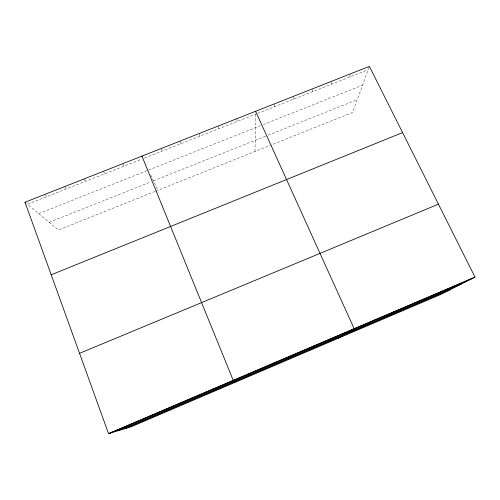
<?xml version="1.0" encoding="UTF-8"?>
<svg xmlns="http://www.w3.org/2000/svg" width="500" height="500" viewBox="0 0 500 500"><rect width="100%" height="100%" fill="white"/><g stroke="black" fill="none" stroke-linecap="round" stroke-linejoin="round"><path stroke-width="0.38" stroke-dasharray="2.5 1.88" d="M255 151.475L255.588 112.013M274.55 106.7L274.794 103.713M293.456 99.231L293.894 96.181M312.269 91.806L312.906 88.681M331 84.412L331.831 81.213M349.637 77.05L350.656 73.787M369.156 67.062L352.638 112.469L272.15 144.619M155.037 191.406L58.388 230.019L27.431 204.275L141.688 159.156M155.75 191.125L271.438 144.906M49.162 222.35L151.325 181.675M153.481 180.819L267.35 135.488M268.069 135.2L357.287 99.681M38.688 213.637L147.025 170.675M148.475 170.1L260.413 125.712M263.306 124.569L362.55 85.213M144.506 158.044L255.556 114.2M257.663 113.362L368.188 69.725M44.725 194.469L46.938 196.569M64.356 186.725L66.35 188.906M83.894 179.019L85.675 181.275M103.338 171.35L104.906 173.681M122.688 163.719L124.05 166.125M150.662 174.794L157.894 190.269M161.112 148.562L162.062 151.113M180.188 141.031L180.938 143.663M199.175 133.544L199.719 136.244M218.069 126.088L218.419 128.863M236.875 118.669L237.031 121.512"/><path stroke-width="0.75" d="M273.7 363.269L273.956 362.956M293.681 354.738L294.163 354.331M313.556 346.25L314.269 345.744M333.338 337.8L334.269 337.2M338.431 338.181L354.169 328.7L255.6 111.287M373.194 320.781L374.569 319.994M393.263 312.206L394.862 311.325M413.231 303.681L415.05 302.7M433.1 295.194L435.138 294.125M452.863 286.756L455.119 285.594M475 277.1L441.2 294.256L130.994 426.844L108.525 433.606L25 202.25L369.4 66.394L475 277.1L108.525 433.606M110.175 433.106L472.531 278.356M117.794 430.812L461.106 284.156M124.838 428.694L450.513 289.531M79.544 353.338L438.444 204.156M51.181 274.781L402.581 132.6M129.575 424.613L130.981 424.225M150.525 415.669L151.681 415.381M171.363 406.769L172.281 406.587M192.094 397.919L192.769 397.837M212.712 389.113L213.156 389.125M236.062 381.938L233.231 380.35L141.944 156.119M25 202.25L25.969 203.062"/></g></svg>
